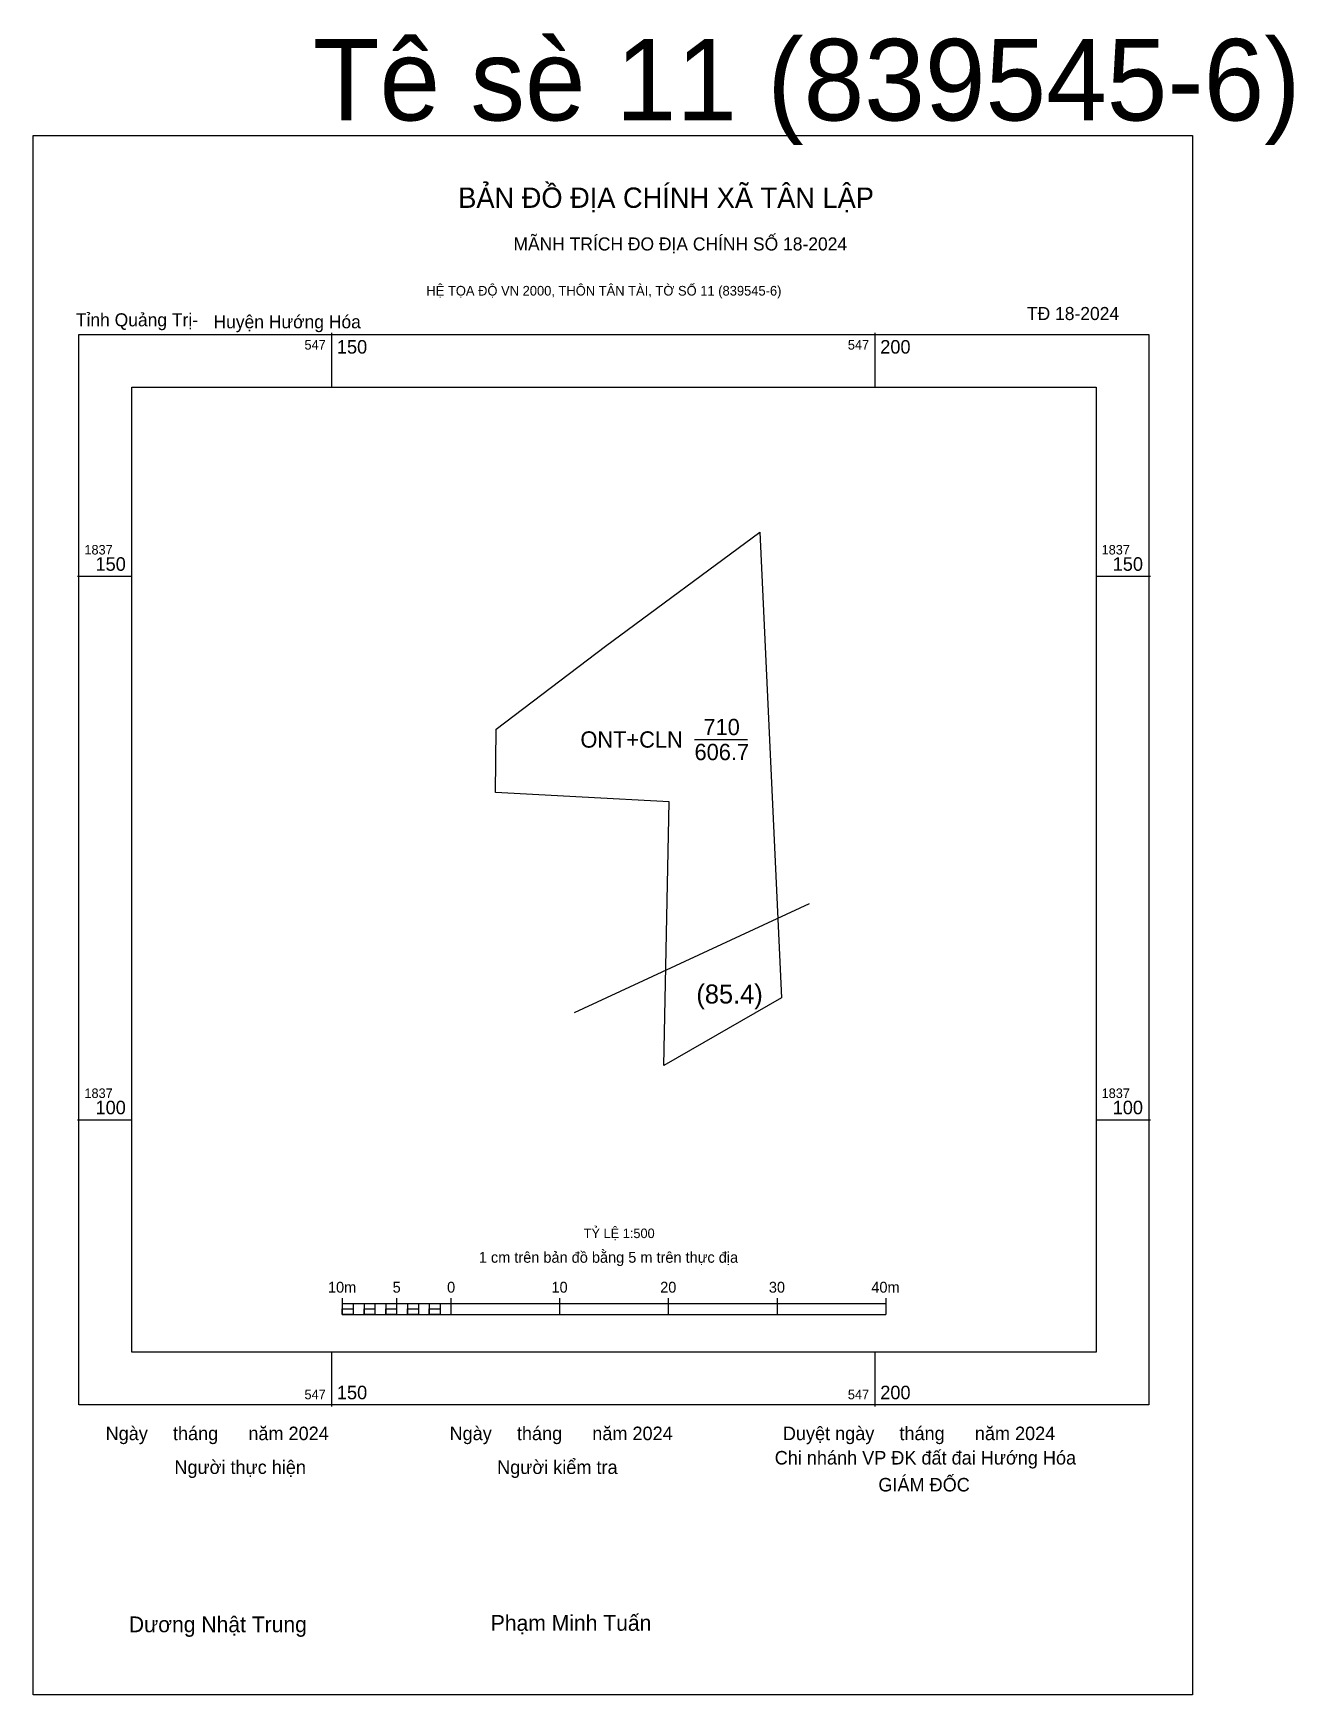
# Model space of a CAD drawing. Extents: x 547123 to 547239, y 1837047 to 1837200.
import ezdxf

# ---------------------------------------------------------------- set-up
doc = ezdxf.new("R2010")
doc.units = 0
for name, color, linetype in [('Level 10', 7, 'Continuous'), ('Level 13', 7, 'Continuous'), ('Level 15', 7, 'Continuous'), ('Level 27', 7, 'Continuous'), ('Level 50', 7, 'Continuous'), ('Level 6', 7, 'Continuous'), ('Level 62', 7, 'Continuous'), ('Level 63', 7, 'Continuous'), ('Level 9', 7, 'Continuous')]:
    doc.layers.add(name, color=color, linetype=linetype)

msp = doc.modelspace()

# ---------------------------------------------------------------- linework, layer by layer
at = {"layer": 'Level 10'}
msp.add_line((547183.41, 1837134.98), (547188.3, 1837134.98), dxfattribs=at)
msp.add_lwpolyline([(547165.16, 1837135.92), (547175.21, 1837143.58), (547189.43, 1837154.04), (547191.4, 1837111.21), (547180.59, 1837104.98), (547181.07, 1837129.26), (547173.08, 1837129.68), (547165.09, 1837130.09)], close=True, dxfattribs=at)
at = {"layer": 'Level 15'}
msp.add_lwpolyline([(547122.56, 1837190.55), (547229.24, 1837190.55), (547229.24, 1837047.1), (547122.56, 1837047.1)], close=True, dxfattribs=at)
at = {"layer": 'Level 27'}
for p, q in [((547189.43, 1837154.04), (547189.43, 1837154.04)), ((547165.16, 1837135.92), (547165.15, 1837135.91)), ((547165.09, 1837130.09), (547165.09, 1837130.09)), ((547173.08, 1837129.68), (547173.08, 1837129.67)), ((547180.59, 1837104.98), (547180.59, 1837104.98))]:
    msp.add_line(p, q, dxfattribs=at)
at = {"layer": 'Level 50'}
msp.add_line((547172.36, 1837109.85), (547193.99, 1837119.9), dxfattribs=at)
at = {"layer": 'Level 62'}
msp.add_lwpolyline([(547131.62, 1837167.38), (547220.37, 1837167.38), (547220.37, 1837078.63), (547131.62, 1837078.63)], close=True, dxfattribs=at)
at = {"layer": 'Level 63'}
for p, q in [((547150, 1837172.38), (547150, 1837167.38)), ((547200, 1837172.38), (547200, 1837167.38)), ((547126.62, 1837150), (547131.62, 1837150)), ((547220.37, 1837150), (547225.37, 1837150)), ((547126.62, 1837100), (547131.62, 1837100)), ((547220.37, 1837100), (547225.37, 1837100)), ((547151, 1837083.59), (547151, 1837082.09)), ((547156, 1837083.59), (547156, 1837082.09)), ((547161, 1837083.59), (547161, 1837082.09)), ((547171, 1837083.59), (547171, 1837082.09)), ((547181, 1837083.59), (547181, 1837082.09)), ((547191, 1837083.59), (547191, 1837082.09)), ((547201, 1837083.59), (547201, 1837082.09)), ((547151, 1837083.09), (547201, 1837083.09)), ((547151, 1837082.09), (547201, 1837082.09)), ((547152, 1837083.09), (547152, 1837082.09)), ((547153, 1837083.09), (547153, 1837082.09)), ((547154, 1837083.09), (547154, 1837082.09)), ((547155, 1837083.09), (547155, 1837082.09)), ((547156, 1837083.09), (547156, 1837082.09)), ((547157, 1837083.09), (547157, 1837082.09)), ((547158, 1837083.09), (547158, 1837082.09)), ((547159, 1837083.09), (547159, 1837082.09)), ((547160, 1837083.09), (547160, 1837082.09)), ((547161, 1837083.09), (547161, 1837082.09)), ((547150, 1837078.63), (547150, 1837073.63)), ((547200, 1837078.63), (547200, 1837073.63))]:
    msp.add_line(p, q, dxfattribs=at)
for points in [[(547126.77, 1837172.23), (547225.22, 1837172.23), (547225.22, 1837073.78), (547126.77, 1837073.78)], [(547151, 1837082.59), (547152, 1837082.59), (547152, 1837082.09), (547151, 1837082.09)], [(547151, 1837082.59), (547152, 1837082.59), (547152, 1837082.09), (547151, 1837082.09)], [(547153, 1837082.59), (547154, 1837082.59), (547154, 1837082.09), (547153, 1837082.09)], [(547155, 1837082.59), (547156, 1837082.59), (547156, 1837082.09), (547155, 1837082.09)], [(547157, 1837082.59), (547158, 1837082.59), (547158, 1837082.09), (547157, 1837082.09)], [(547159, 1837082.59), (547160, 1837082.59), (547160, 1837082.09), (547159, 1837082.09)]]:
    msp.add_lwpolyline(points, close=True, dxfattribs=at)

# ---------------------------------------------------------------- texts
at = {"layer": 'Level 10'}
msp.add_text('(85.4)', height=1.75, dxfattribs=at).set_placement((547183.58, 1837110.69))
at = {"layer": 'Level 13'}
for s, p in [('710', (547184.23, 1837135.38)), ('ONT+CLN', (547172.91, 1837134.23)), ('606.7', (547183.41, 1837133.08))]:
    msp.add_text(s, height=1.5, dxfattribs=at).set_placement(p)
at = {"layer": 'Level 6'}
msp.add_text('TỶ LỆ 1:500', height=0.879, dxfattribs=at).set_placement((547173.21, 1837089.11))
at = {"layer": 'Level 63'}
for s, height, p in [('Tê sè 11 (839545-6)', 7.5, (547148.3, 1837191.93)), ('BẢN ĐỒ ĐỊA CHÍNH XÃ TÂN LẬP', 1.8718, (547161.67, 1837183.89)), ('MÃNH TRÍCH ĐO ĐỊA CHÍNH SỐ 18-2024', 1.2011, (547166.75, 1837179.97)), ('HỆ TỌA ĐỘ VN 2000, THÔN TÂN TÀI, TỜ SỐ 11 (839545-6)', 0.8891, (547158.74, 1837175.82)), ('547', 0.875, (547147.52, 1837170.85)), ('150', 1.25, (547150.5, 1837170.48)), ('547', 0.875, (547197.52, 1837170.85)), ('200', 1.25, (547200.5, 1837170.48)), ('1837', 0.875, (547127.27, 1837152)), ('1837', 0.875, (547220.87, 1837152)), ('150', 1.25, (547128.29, 1837150.5)), ('150', 1.25, (547221.89, 1837150.5)), ('1837', 0.875, (547127.27, 1837102)), ('100', 1.25, (547128.29, 1837100.5)), ('1837', 0.875, (547220.87, 1837102)), ('100', 1.25, (547221.89, 1837100.5)), ('1 cm trên bản đồ bằng 5 m trên thực địa', 1, (547163.56, 1837086.84)), ('10m', 1, (547149.68, 1837084.09)), ('5', 1, (547155.63, 1837084.09)), ('0', 1, (547160.64, 1837084.09)), ('10', 1, (547170.25, 1837084.09)), ('20', 1, (547180.25, 1837084.09)), ('30', 1, (547190.25, 1837084.09)), ('40m', 1, (547199.68, 1837084.09)), ('547', 0.875, (547147.52, 1837074.28)), ('150', 1.25, (547150.5, 1837074.28)), ('547', 0.875, (547197.52, 1837074.28)), ('200', 1.25, (547200.5, 1837074.28)), ('Ngày     tháng      năm 2024', 1.2442, (547129.22, 1837070.52)), ('Ngày     tháng      năm 2024', 1.2442, (547160.87, 1837070.52)), ('Duyệt ngày     tháng      năm 2024', 1.2442, (547191.54, 1837070.52)), ('Chi nhánh VP ĐK đất đai Hướng Hóa', 1.2442, (547190.79, 1837068.28)), ('Người thực hiện', 1.2442, (547135.55, 1837067.41)), ('Người kiểm tra', 1.2442, (547165.25, 1837067.41)), ('GIÁM ĐỐC', 1.244, (547200.33, 1837065.8)), ('Dương Nhật Trung', 1.4512, (547131.36, 1837052.85)), ('Phạm Minh Tuấn', 1.4512, (547164.66, 1837052.98))]:
    msp.add_text(s, height=height, dxfattribs=at).set_placement(p)
at = {"layer": 'Level 9'}
for s, height, p in [('Tỉnh Quảng Trị-', 1.2011, (547126.48, 1837172.99)), ('Huyện Hướng Hóa', 1.2011, (547139.15, 1837172.81)), ('TĐ 18-2024', 1.201, (547214, 1837173.57))]:
    msp.add_text(s, height=height, dxfattribs=at).set_placement(p)

doc.saveas('drawing.dxf')
